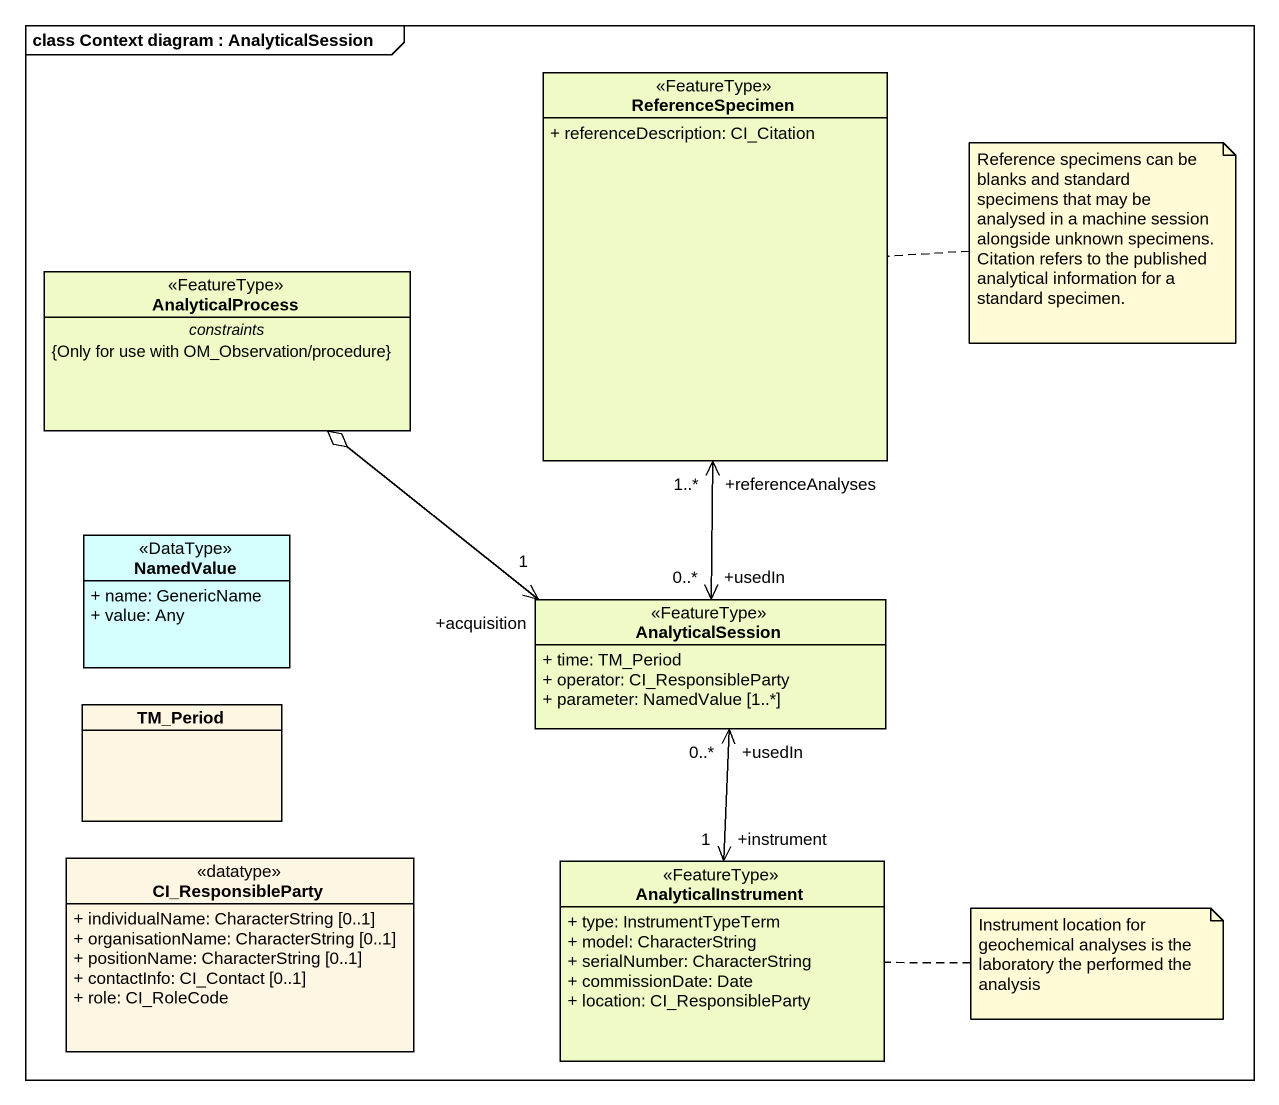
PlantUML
@startuml
mainframe class Context diagram : AnalyticalSession
hide circle
hide empty members
skinparam classAttributeIconSize 0
class ReferenceSpecimen <<FeatureType>> #EFFBC6 {
  + referenceDescription: CI_Citation
}
class AnalyticalProcess <<FeatureType>> #EFFBC6 {
  -- constraints --
  {Only for use with OM_Observation/procedure}
}
class NamedValue <<DataType>> #D5FFFF {
  + name: GenericName
  + value: Any
}
class AnalyticalSession <<FeatureType>> #EFFBC6 {
  + time: TM_Period
  + operator: CI_ResponsibleParty
  + parameter: NamedValue [1..*]
}
class TM_Period
class CI_ResponsibleParty <<datatype>> {
  + individualName: CharacterString [0..1]
  + organisationName: CharacterString [0..1]
  + positionName: CharacterString [0..1]
  + contactInfo: CI_Contact [0..1]
  + role: CI_RoleCode
}
class AnalyticalInstrument <<FeatureType>> #EFFBC6 {
  + type: InstrumentTypeTerm
  + model: CharacterString
  + serialNumber: CharacterString
  + commissionDate: Date
  + location: CI_ResponsibleParty
}
AnalyticalProcess o--> "+acquisition\n1" AnalyticalSession
AnalyticalSession "+usedIn\n0..*" <-up-> "+referenceAnalyses\n1..*" ReferenceSpecimen
AnalyticalSession "+usedIn\n0..*" <--> "+instrument\n1" AnalyticalInstrument
note right of ReferenceSpecimen : Reference specimens can be blanks and standard specimens that may be analysed in a machine session alongside unknown specimens. Citation refers to the published analytical information for a standard specimen.
note right of AnalyticalInstrument : Instrument location for geochemical analyses is the laboratory the performed the analysis
@enduml
